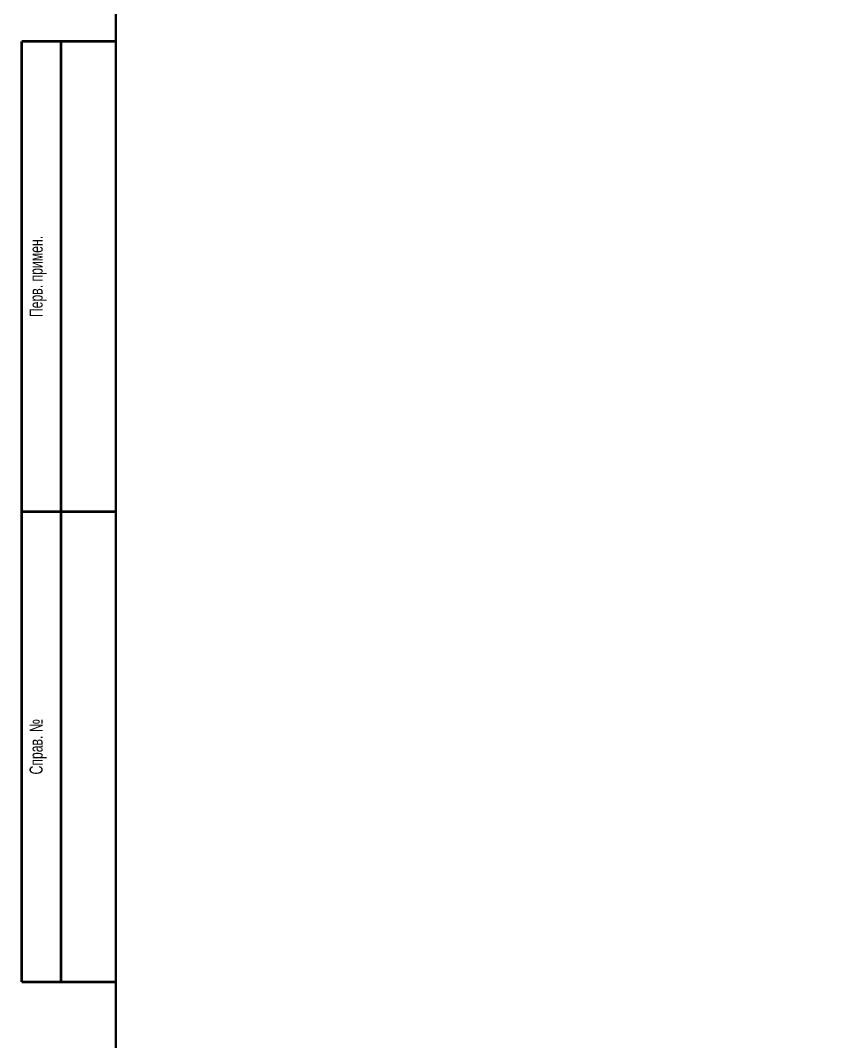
# Model space of a CAD drawing. Extents: x -4.5 to 18.4, y -0.7 to 15.5.
# Drawn here: x -4.48 to -0.44, y 5.58 to 10.71 of the extents above; entities that cross this region are included whole.
import ezdxf
from ezdxf.enums import TextEntityAlignment as Align

# ---------------------------------------------------------------- set-up
doc = ezdxf.new("R2010")
doc.units = 0
doc.header["$MEASUREMENT"] = 0
doc.layers.add('Titles', color=253, linetype='Continuous')

msp = doc.modelspace()

# ---------------------------------------------------------------- linework, layer by layer
at = {"layer": 'Titles', "linetype": 'Continuous', "const_width": 0.0131}
for points in [[(18.3961, -0.6905), (-4.0055, -0.6905), (-4.0055, 15.4512), (18.3961, 15.4512), (18.3961, -0.6905)], [(-4.478, 8.2465), (-4.478, 10.6087)], [(-4.478, 10.6087), (-4.2811, 10.6087)], [(-4.2811, 8.2465), (-4.2811, 10.6087)], [(-4.2811, 8.2465), (-4.2811, 10.6087)], [(-4.2811, 10.6087), (-4.0055, 10.6087)], [(-4.0055, 8.2465), (-4.0055, 10.6087)], [(-4.478, 5.8843), (-4.478, 8.2465)], [(-4.478, 8.2465), (-4.2811, 8.2465)], [(-4.478, 8.2465), (-4.2811, 8.2465)], [(-4.2811, 5.8843), (-4.2811, 8.2465)], [(-4.2811, 5.8843), (-4.2811, 8.2465)], [(-4.2811, 8.2465), (-4.0055, 8.2465)], [(-4.2811, 8.2465), (-4.0055, 8.2465)], [(-4.0055, 5.8843), (-4.0055, 8.2465)], [(-4.478, 5.8843), (-4.2811, 5.8843)], [(-4.478, 5.8843), (-4.2811, 5.8843)], [(-4.2811, 5.8843), (-4.0055, 5.8843)], [(-4.2811, 5.8843), (-4.0055, 5.8843)]]:
    msp.add_lwpolyline(points, dxfattribs=at)

# ---------------------------------------------------------------- texts
at = {"layer": 'Titles', "width": 0.7}
for s, p in [('Перв. примен.', (-4.4386, 9.4276)), ('Справ. №', (-4.4386, 7.0654))]:
    msp.add_text(s, height=0.0656, rotation=90, dxfattribs=at).set_placement(p, align=Align.TOP_CENTER)

doc.saveas('drawing.dxf')
